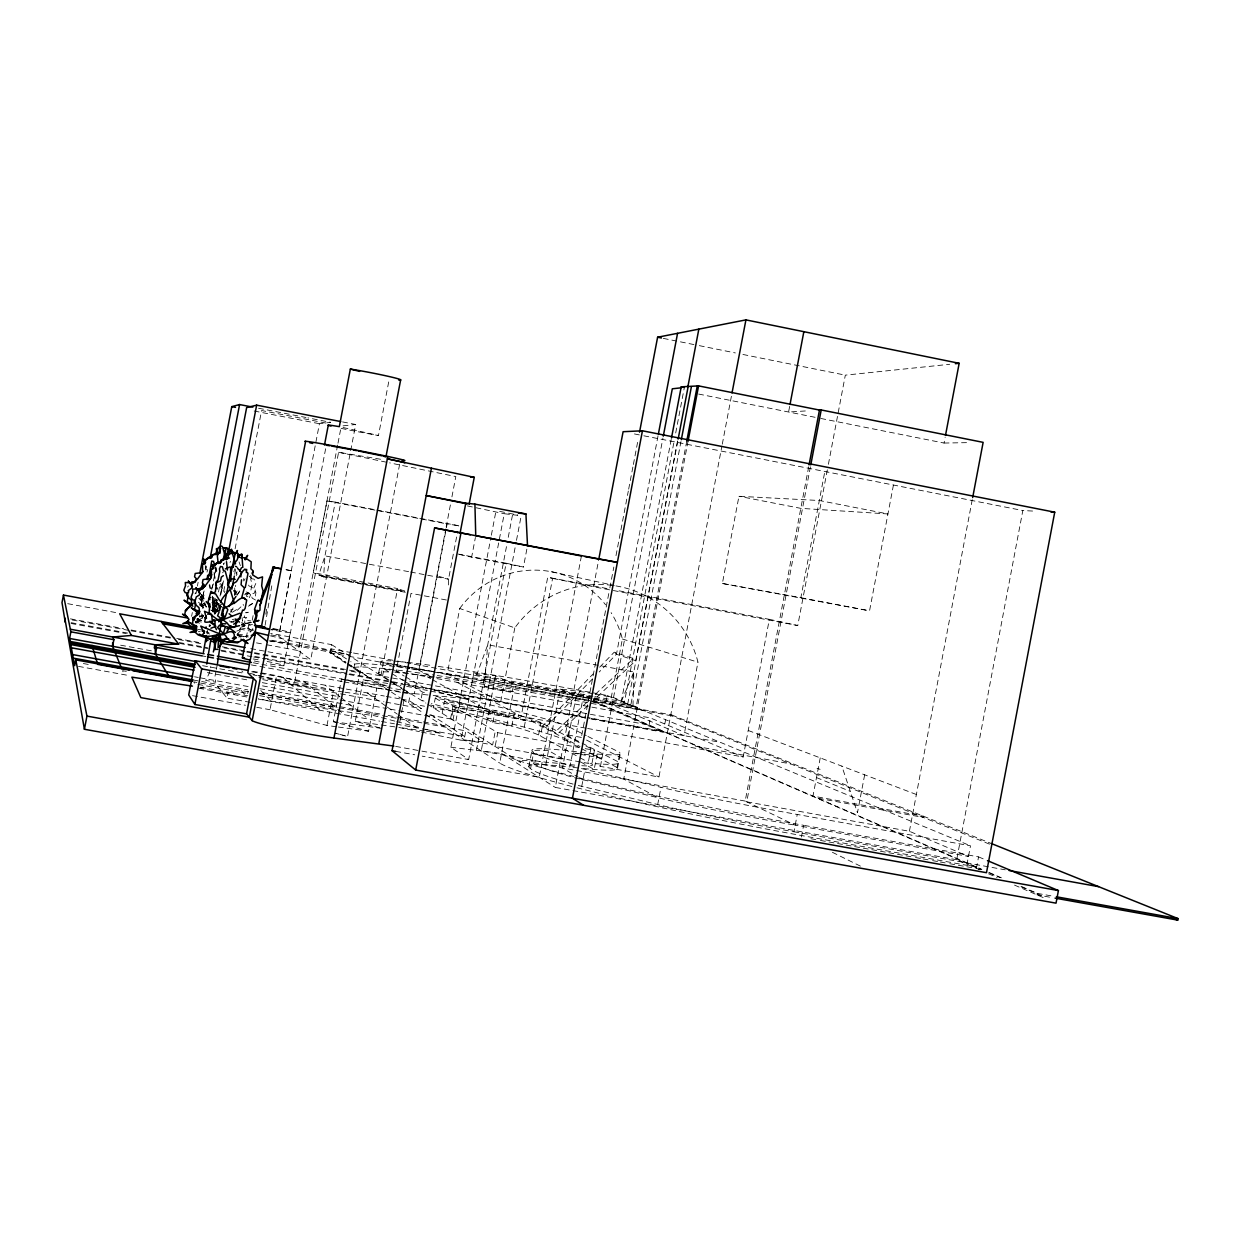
<?xml version="1.0" encoding="UTF-8"?>
<svg xmlns="http://www.w3.org/2000/svg" width="1240" height="1240" viewBox="0 0 1240 1240"><rect width="100%" height="100%" fill="white"/><g stroke="black" fill="none" stroke-linecap="round" stroke-linejoin="round"><path stroke-width="0.75" stroke-dasharray="5 3.75" d="M448.462 584.97L448.539 579.189L457.684 531.278M236.189 567.284L235.848 566.184M243.149 604.423L243.474 605.384M571.826 786.455A252.774 15.965 11.1 0 1 499.72 763.05L513.314 691.765L512.353 691.3L513.686 684.279L495.566 675.738L473.773 673.32L476.749 674.761L487.739 644.769L633.811 671.956L632.974 706.288L621.318 701.468L671.491 438.014M223.99 564.014L224.285 562.851M405.325 592.286L323.625 576.941L324.973 555.861L335.265 502.107L458.738 525.745L458.041 529.433M513.314 691.765L488.296 688.169L484.236 686.107L487.739 644.769L506.804 544.871M235.569 586.629L235.693 585.311M219.604 610.096L220.162 604.639M224.657 592.767L224.828 591.216M207.018 634.028L207.452 630.323M212.474 598.005L212.691 596.161M202.756 608.669L203.19 605.414L201.128 603.586M212.304 608.995L213.544 601.741L217.155 599.788M265.81 614.172L266.755 608.546M265.112 625.27L272.382 582.211M214.861 599.571L212.738 611.615M223.371 564.712L223.619 563.347M590.875 718.937L663.245 732.236L663.4 731.461L587.295 717.48M664.811 723.99L665.632 719.696M581.374 737.428L565.378 734.514L618.125 761.794A189.441 10.85 10.7 0 1 599.261 763.918L595.308 763.607L600.408 766.382L658.952 777L721.913 446.09M722.284 444.183L731.678 394.816M989.52 844.146L671.584 715.821L671.739 714.968L593.712 700.569M657.65 804.76L660.936 787.524M514.802 627.889L500.681 701.98L447.221 674.048L459.73 608.499L514.802 627.889A104.826 103.059 -70.4 0 1 617.706 586.226A104.826 103.059 -70.4 0 1 697.965 662.175L683.984 735.646L609.987 704.087L622.387 639.003A92.799 91.528 -69.2 0 0 611.103 612.638M893.435 485.026L869.55 610.824L722.378 583.482L738.962 496.279L819.33 500.511L887.933 513.949L800.792 508.354L738.962 496.279M789.648 406.41L788.578 412.021L807.891 410.796M587.605 728.485L743.179 756.989L769.343 619.333L615.908 590.209M810.418 466.798L746.744 801.83L909.401 831.28L968.471 856.437L795.212 825.189L745.178 801.071L808.697 466.767M722.378 583.482L800.854 597.696L824.832 471.495M613.304 590.519L797.754 625.534L828.026 466.193M828.398 464.303L845.324 375.147L949.685 364.281M578.274 785.494L671.987 807.938A207.746 13.191 11.1 0 0 793.957 831.777L797.243 814.448L970.486 845.804L967.231 862.978M801.396 837.015L803.629 825.298A252.774 15.237 11.1 0 1 604.175 783.959L577.53 777.403M820.229 757.888L812.975 796.111L923.413 816.199L923.196 817.377L816.494 797.971M864.668 774.798L857.46 812.743L841.836 766.119M820.803 418.454L944.043 443.052L945.128 437.364M909.401 831.28L972.299 499.457M979.461 869.643L956.691 859.738L1022.83 510.539L1034.098 511.128M976.361 868.496L978.562 856.887L803.629 825.298M1021.745 886.615L1037.369 893.389L1037.074 894.908L1053.163 897.791M191.611 616.296L192.324 612.514M195.951 593.635L197.036 587.962M197.392 586.071L198.121 582.288M206.228 567.92L206.584 566.06M201.608 596.548L201.671 600.78M197.796 622.697L198.524 618.9M201.066 605.632L203.965 590.442M214.69 573.717L217.139 567.161M211.792 589.527L216.147 566.788M212.397 602.206L213.451 596.704M212.66 611.769L215.078 599.121M214.365 613.599L217.108 599.261M218.519 591.945L219.914 584.614M220.022 584.707L220.271 583.404M217.108 602.191L215.435 610.917L210.831 610.158M216.737 612.482L218.457 603.508M220.085 596.006L222.611 582.784M218.085 609.011L218.783 605.337M220.891 594.363L224.053 577.886M223.696 591.449L224.75 585.869M235.104 548.762L261.594 410.518L326.089 423.104M234.67 574.29L235.74 568.711M236.608 573.609L236.964 571.749M236.204 594.534L235.956 591.976L234.515 591.914M246.496 595.712L246.946 593.418L248.636 593.774L250.542 592.038L252.046 584.226L250.744 579.437L251.363 576.166M250.294 702.367L227.044 698.151L228.176 692.23L222.58 692.571M247.458 594.906L248.31 592.503L244.481 594.921M246.264 637.67L248.728 624.789M255.332 596.021L255.952 592.751L253.549 588.675L256.122 582.722L254.51 579.545M252.247 620.186L253.115 615.598M198.803 688.246L247.039 697.019L248.14 691.254M271.235 629.316L279.775 630.54L291.245 570.679L283.743 569.098M342.612 421.925L355.694 424.483L310.728 659.634L278.737 636.306L319.424 423.724L330.677 422.313L307.908 417.864M336.443 726.764L326.988 725.462L270.01 709.714L276.536 675.63L251.968 671.135M283.913 665.524L290.238 632.478M325.624 448.756L288.393 643.343L269.638 639.886M337.637 445.082L298.313 650.582L265.98 644.63M337.993 443.176L340.55 429.861M323.625 576.941L313.271 572.694L327.004 500.929L335.265 502.107M343.092 691.951L294.128 684.775L338.597 452.29L383.687 459.776M345.743 663.183L329.995 652.814L331.514 644.614L270.676 633.376M341.186 428.374A31.434 0.837 10.9 0 0 378.464 435.504L388.942 380.665M326.988 725.462L333.653 690.572L276.536 675.63M341.481 679.163L376.821 688.091L368.59 731.182L333.343 721.68L341.481 679.163L387.655 686.077M353.834 668.515L354.671 664.175L350.75 661.649M399.621 464.364L347.603 736.514L335.296 733.15L345.836 736.033M351.153 671.259L360.638 672.995L360.825 672.049M379.735 727.88L355.26 721.339L363.212 679.768L400.954 685.441M378.634 673.072L380.788 661.788A235.894 9.595 10.9 0 1 390.693 660.889M388.972 680.047L381.052 675.103L397.591 588.55L313.271 572.694M382.571 676.048L383.951 668.856L650.411 717.929L743.179 756.989M399.822 721.804L401.249 714.333M401.605 712.457L402.69 706.846M403.046 704.986L404.116 699.375M406.146 691.439L410.285 694.028L408.518 703.297L424.514 706.226M403.093 691.997L414.346 693.671L445.811 528.922M446.168 527.031L450.864 502.401M451.933 496.868L455.808 476.579L389.639 462.861M430.249 676.436L419.182 670.329L446.09 529.495M446.431 527.636L447.144 523.931L458.738 525.745M405.743 676.962L423.336 687.317L420.918 700.027A231.927 11.284 10.9 0 0 424.034 701.096M435.271 698.074L444.091 703.359L494.76 712.628L489.754 709.869L460.087 702.63L435.271 698.074L433.396 707.839L458.226 712.38L487.878 719.727A222.704 12.075 10.6 0 1 510.555 725.695L515.39 727.074A222.704 12.075 10.6 0 1 538.563 734.995L578.413 756.85M526.845 549.165L523.435 567.021L471.634 557.179L475.4 537.478M442.184 713.341L444.509 701.158L518.475 714.875L518.134 716.673L525.481 720.595L523.156 719.975A245.442 12.819 10.7 0 0 484.22 710.458L518.134 716.673M450.585 718.596L452.957 706.164M452.988 720.099L455.359 707.591L542.872 723.618L540.5 736.064M458.01 554.048L506.137 563.208L468.674 759.577L450.88 747.24L490.993 537.106M491.35 535.215L496.046 510.617M460.087 702.63L458.226 712.38A111.91 5.611 10.8 0 1 430.776 704.956M421.399 732.05L461.017 740.187L504.231 513.732L517.746 515.313M424.189 723.292L465.821 730.871L464.132 739.738L492.652 744.914L495.271 731.228M508.245 537.323L512.554 514.708M476.424 750.37L516.135 542.252M516.491 540.346L521.203 515.716M495.566 675.738L481.213 750.929L540.408 761.654L564.634 763.964A106.237 6.309 10.8 0 0 575.81 765.204M489.754 709.869L487.878 719.727L492.854 722.595L511.825 726.051L514.135 713.93L517.716 714.907A222.704 11.207 10.7 0 1 540.919 722.595L582.32 744.186M492.854 722.595L495.179 710.443L505.532 716.115M444.509 701.158L497.767 732.701L495.147 746.464L591.837 764.026L594.456 750.324L584.04 745.07M585.698 728.144L521.188 716.317L547.708 577.267L608.329 588.768M524.226 727.136L552.591 578.382L547.708 577.267M528.829 766.615L531.913 750.402M573.097 784.114A207.746 13.191 11.1 0 1 530.565 768.614L533.681 752.293A188 10.974 11 0 1 547.259 748.929L552.606 749.286A188 10.974 11 0 1 572.865 751.347A189.441 10.292 10.7 0 0 595.138 753.843L601.075 754.339A189.441 10.292 10.7 0 0 619.907 752.51L617.039 767.498A189.457 11.175 10.7 0 1 598.145 769.792L592.178 769.343A189.457 11.175 10.7 0 1 581.839 768.351M538.563 734.995L540.919 722.595L453.747 706.63L451.36 719.076L429.087 715.015M581.421 556L539.245 777.279L422.236 756.152M545.771 764.863L560.201 689.083L564.014 689.486A187.953 7.409 11 0 1 584.149 692.106L593.325 693.811M956.691 859.738L555.318 787.431L598.827 559.085M617.039 767.498L566.82 740.854L569.439 727.167L566.603 725.88A245.442 12.276 10.7 0 0 532.658 715.387L524.442 713.248A245.442 12.276 10.7 0 0 485.491 703.824A231.911 10.401 10.9 0 1 433.907 690.603M560.201 689.083L576.197 696.089L562.495 767.979L578.243 777.201M530.565 768.614A188 11.904 11.1 0 1 544.236 764.77L549.599 765.08A188 11.904 11.1 0 1 569.889 766.986L584.149 692.106M581.731 735.537L591.108 686.325M591.464 684.433L609.491 589.806L593.123 586.691A245.35 1.566 10.8 0 0 558.543 579.576L552.591 578.382M609.863 587.9L613.831 567.021M616.001 555.629L628.308 491.055M628.664 489.149L633.005 466.364M633.376 464.473L637.716 441.673M581.731 786.423L584.97 769.482M397.125 661.06L592.441 697.128L598.625 699.763L598.037 702.925A284.192 12.555 10.9 0 0 590.411 701.514M581.777 765.7A106.237 6.309 10.8 0 0 587.45 765.917L589.853 765.839A106.237 6.309 10.8 0 0 591.837 764.026L588.303 762.275L590.891 748.65M592.224 692.679A235.894 9.595 10.9 0 1 607.12 695.5L605.12 705.994A235.91 10.416 10.9 0 0 590.225 703.173M597.138 754.013L594.177 769.482L580.723 762.011M658.037 435.86L616.451 654.24L599.214 671.987M600.408 766.382L662.935 438.046M594.828 696.586L624.464 702.057L674.25 440.525M675.707 432.946L684.356 387.469M677.552 440.929L635.717 660.703L593.588 700.197M627.688 704.103L677.784 440.96M617.505 768.335L620.372 753.284M576.197 696.089L637.375 707.374L630.865 704.692L680.962 441.579M686.774 441.099L636.167 706.878L593.774 699.05M688.076 441.053L623.736 779.061L658.889 798.204M649.032 725.23L650.411 717.929M215.962 671.274L214.861 676.947L215.76 682.232L205.654 680.388L208.956 673.909L210.8 666.423M216.333 669.383L217.45 663.726M216.783 601.199L214.365 614.234L212.365 607.337M234.112 591.744L235.46 592.286L234.763 595.029M196.958 621.147L198.09 618.341M206.987 572.089L207.685 569.61M219.774 611.103L221.278 606.004M234.717 587.962L234.732 590.705M230.733 612.281L234.499 605.446M218.829 610.545L220.581 605.43M211.621 588.442L213.667 583.374M233.787 571.795L234.98 568.618M204.135 590.953L203.391 593.635L204.941 599.091M621.318 701.468L633.811 671.956M196.323 623.162L196.059 621.411M234.484 594.115L235.507 591.154L233.383 590.317M230.02 562.402L230.594 561.364M245.117 578.77L243.784 581.018L243.304 575.05M244.745 594.843L245.644 593.448M222.626 572.818L223.401 571.625M239.522 591.666L237.181 595.122M236.204 575.546L237.026 574.306M212.319 610.064L217.62 602.221M249.612 576.662L250.403 575.5M236.933 595.029L240.467 589.93M212.536 610.158L217.667 602.733M187.581 587.047L188.418 585.962M194.975 593.851L195.858 592.704M237.29 610.25L243.319 604.609M249.287 597.664L250.651 594.766L249.488 593.743L245.458 594.115M209.7 626.386L210.506 625.875M233.864 591.511L234.267 590.38M592.596 678.822L544.887 727.989L542.686 725.927L593.046 674.018M599.679 667.182L614.25 652.163L633.454 658.564L635.717 660.703L616.451 654.24L614.25 652.163M232.919 622.542L234.422 621.038M250.093 632.214L252.913 629.424L252.216 624.665M234.531 595.308L237.817 589.822L234.035 590.504M215.357 612.932L215.094 613.909M542.686 725.927L554.838 732.329L588.535 700.708M595.541 694.121L633.454 658.564M587.977 705.467L557.086 734.437L554.838 732.329M212.986 611.894L218.225 609.724M248.434 606.205L253.332 603.198M252.681 603.307L249.287 605.275M246.713 593.356L248.171 592.519L246.202 591.976M199.423 620.837L195.625 622.046M195.889 621.472L195.61 623.007M218.721 603.322L217.496 603.896L215.605 611.274L213.822 610.902M198.137 620.015L203.019 617.846M237.258 634.337L240.374 630.85L237.135 630.819M199.547 616.993L201.888 616.28M236.716 631.129L239.506 629.997L244.792 622.062L244.544 615.846M232.376 612.235L236.716 609.538L230.718 609.77M241.738 626.479L244.667 626.029L242.931 626.2M209.188 625.642L210.661 625.394M230.578 622.139L233.756 621.023M251.565 622.403L241.754 625.1M232.252 619.457L234.174 619.225M200.803 616.389L203.329 615.598M214.21 612.482L217.883 611.351M204.073 605.244L201.748 605.942M202.942 615.861L200.012 616.73L200.973 616.327M213.993 612.389L220.612 610.421M205.561 604.577L200.508 606.066M214.319 612.048L220.596 610.282M245.722 612.715L248.263 612.25L245.768 612.886M210.072 624.697L209.188 624.836M245.551 636.151L248.14 635.794M250.62 622.263L241.552 624.356M199.423 604.888L204.724 603.524M212.365 610.716L219.806 608.685L219.17 605.182M213.094 611.258L218.674 609.817M200.121 605.414L202.926 605.136M198.292 631.734L200.229 631.517M216.427 611.413L212.118 610.25L215.279 602.439L214.923 600.796L216.303 600.082M291.245 570.679L285.091 569.702M246.745 636.26L243.35 636.771M238.406 636.988L245.133 636.151M252.061 624.635L250.837 624.789A21.173 0.791 10.7 0 0 252.201 625.843M343.077 425.863L355.694 424.483M212.04 610.483L216.504 609.274L215.59 608.173L216.287 603.586L210.025 602.159M199.594 616.373L203.267 616.048M200.493 688.107L203.84 687.812L247.845 695.811M944.043 443.052L970.099 442.587M218.395 603.803L217.558 603.803L221.805 607.476M241.583 625.022L245.427 623.798L246.512 620.465L250.821 620.93M461.017 740.187L482.98 741.706L465.821 730.871M414.346 693.671L431.272 695.284M433.147 695.47L468.89 698.864L429.257 690.866M450.88 747.24L501.549 753.455A252.774 15.237 11.1 0 0 573.732 776.426M338.334 727.028L368.59 731.182M355.26 721.339L396.862 727.152M424.654 731.027L398.753 727.415L419.507 731.662M426.498 731.29L441.285 733.351L422.762 728.469M333.343 721.68L381.471 728.345M336.521 710.38L266.12 700.414L258.742 698.337M338.427 710.659L374.573 715.775L394.956 721.153M344.983 692.23L375.193 696.663M200.043 687.255L203.84 687.812L201.872 685.146M376.821 688.091L401.218 691.718M211.838 602.593L218.767 603.694M212.04 610.607L216.628 611.366M253.921 579.126L251.704 578.739L249.705 576.228M395.7 746.403L420.019 750.789M421.894 751.13L468.674 759.577M395.808 751.378L414.687 754.788M793.957 831.777L1005.284 869.829M976.64 867.054L801.676 835.559A252.774 15.965 11.1 0 1 602.253 794.065L575.624 787.447M810.913 838.721L818.524 840.085M820.415 840.441L835.636 843.169M837.543 843.51L852.748 846.254M854.654 846.595L869.86 849.338M871.766 849.679L886.988 852.407M888.879 852.748L904.099 855.491M906.006 855.832L913.601 857.197M915.507 857.538L921.212 858.576M923.118 858.917L930.729 860.281M932.62 860.622L938.324 861.645M940.23 861.986L947.841 863.365M949.747 863.707L964.952 866.435M966.859 866.776L974.47 868.155M1037.369 893.389L1054.465 896.443M207.359 672.607L247.38 679.923M262.322 682.651L340.024 696.833L325.159 685.208M262.508 685.86L386.493 708.474M390.228 709.156L434.946 717.325M194.51 676.777L198.292 677.458M200.183 677.815L249.395 686.774M350.812 705.265L258.865 688.51L271.452 701.452M497.767 732.701L579.529 747.596M585.187 748.635L594.456 750.324M193.037 679.939L247.799 689.905M262.896 692.664L380.68 714.116M388.12 715.464L421.522 721.54M423.382 721.882L449.314 726.609M259.501 693.315L337.11 707.436M339.001 707.792L380.649 715.371M382.54 715.712L422.282 722.951M248.542 691.812L193.611 681.814L195.067 683.875L248.667 693.625M259.501 693.796L335.885 707.699M83.328 663.539L88.939 664.562M126.294 671.351L122.558 670.685L124.201 674.684M259.718 695.64L336.815 709.668M578.088 753.874L572.57 752.882A189.441 10.385 10.7 0 0 594.843 755.361L601.958 758.229L579.917 754.214M78.492 666.376L129.89 675.722M258.308 699.066L379.642 721.122M381.502 721.463L394.475 723.819M396.335 724.16L420.422 728.531M422.267 728.872L464.736 736.591L428.932 713.434M192.51 695.656L245.442 705.265M256.773 707.327L270.01 709.714M745.178 801.071L531.743 762.399A207.746 12.787 11.1 0 0 574.322 777.682L673.243 801.365A207.746 12.787 11.1 0 0 795.212 825.189M256.478 642.878L264.074 644.273M484.236 686.107L512.353 691.3M250.759 648.597L310.728 659.634M70.432 618.853L123.582 628.618M131.161 630.013L174.809 638.042M176.716 638.399L201.376 642.925M222.254 646.769L245.024 650.954M246.931 651.294L252.619 652.349M254.526 652.689L347.51 669.786M349.401 670.143L649.062 725.043M72.184 619.985L129.115 630.447M131.022 630.788L170.872 638.12M178.467 639.514L201.237 643.7M224.006 647.885L244.885 651.729M246.776 652.07L252.479 653.124M254.371 653.464L343.573 669.864M71.114 622.666L127.937 633.113M179.087 642.506L207.499 647.714M220.767 650.148L243.49 654.332M254.851 656.425L347.665 673.46M349.572 673.816L402.752 683.581M404.659 683.938L427.49 688.122M429.381 688.479L585.389 717.123M432.186 689.394L423.336 687.317M434.078 689.75L589.496 718.286M591.387 718.642L720.285 742.311M70.99 623.472L126.217 633.609M179.536 643.405L208.103 648.644M221.433 651.093L251.906 656.689M253.812 657.045L265.236 659.138M267.142 659.494L347.123 674.173M349.029 674.529L406.162 685.023M408.068 685.364L427.103 688.866M434.729 690.261L588.985 718.596M253.347 662.796L342.302 679.117M344.209 679.458L400.985 689.874M202.12 655.882L205.902 656.58M251.333 664.904L342.163 681.55M344.053 681.892L400.83 692.292M402.721 692.633L410.285 694.028M695.392 746.201L790.794 763.933M120.636 645.188L151.838 650.892M251.674 671.77L384.307 696.028M386.214 696.384L399.528 698.818M401.435 699.159L409.045 700.554L424.468 710.536M202.616 665.679L244.032 673.243L241.769 670.918M253.394 674.963L257.13 675.645M259.005 675.986L308.528 685.038M258.99 677.458L310.806 686.929M262.772 679.644L338.675 693.517M340.566 693.857L383.951 701.793M385.841 702.135L421.554 708.66M212.877 602.872L217.899 603.803L224.269 608.793M196.54 619.659L202.228 620.713M240.266 627.75L253.565 630.214M595.169 694.136L613.521 697.531L624.464 702.057M196.494 621.101L202.104 622.139M239.475 629.052L250.697 631.129M271.265 634.927L278.737 636.306M476.749 674.761L592.937 696.229M351.618 652.659L330.755 648.799L346.549 658.952M353.509 653L395.235 660.703M509.439 682.279L592.534 697.609M594.379 697.95L630.865 704.692M485.568 679.086L591.899 698.709M237.754 633.996L247.132 635.732M67.704 603.679L117.133 612.808M236.917 634.911L248.326 637.004M269.235 640.863L330.088 652.101L345.882 662.455M409.246 667.043L380.788 661.788L383.222 663.71L394.584 665.803M411.153 667.399L435.829 671.956M437.72 672.297L642.258 710.039M329.995 652.814L347.06 655.96M348.952 656.317L405.852 666.81M407.743 667.167L589.79 700.74M671.584 715.821L594.347 701.577L980.855 869.302M197.935 629.316L203.593 630.354M396.474 666.144L409.727 668.593M411.618 668.933L419.182 670.329M408.611 571.656L324.973 555.861L318.866 574.988L404.844 591.139L397.591 588.55M410.518 572.012L448.539 579.189L437.224 575.903M321.144 575.918L360.701 583.358M362.591 583.699L404.039 591.495M446.416 600.005L411.029 593.356L396.149 671.305L404.147 676.017M800.854 597.696L869.55 610.824M327.004 500.929L447.144 523.931M222.069 604.5L215.496 603.229L213.931 606.995L212.552 607.476L217.078 611.119M258.571 408.239L306.017 417.493M254.154 411.014L319.424 423.724M634.415 433.938L641.948 435.426M643.839 435.798L1022.83 510.539M698.632 394.056L818.912 418.066M272.32 628.82L279.775 630.54M663.292 338.381L697.423 345.278M699.329 345.65L735.351 352.935M742.931 354.469L845.324 375.147M499.643 511.345L506.819 512.802M508.617 513.159L517.607 514.988M208.863 626.107L209.669 626.278M406.611 686.293L427.366 690.479M338.597 452.29L387.748 462.474M467.433 505.92L504.231 513.732M246.481 596.44L247.907 596.75M551.288 571.718L614.281 585.466M769.343 619.333L797.754 625.534M506.137 563.208L523.435 567.021M343.046 427.506L378.464 435.504M459.591 554.466L471.634 557.179M270.428 635.857L350.207 655.216M201.159 594.797L202.027 595.014L201.95 599.245L200.833 605.182L203.438 606.81M363.212 679.768L389.5 686.356M249.674 673.243L294.128 684.775M581.498 768.568L675.273 790.671A207.746 12.152 11.1 0 0 797.243 814.448M978.251 868.915L981.166 869.69M396.815 721.634L420.903 727.973M817.036 768.49L820.105 769.312M622.387 639.003L697.965 662.175M243.288 617.272L246.76 617.536L242.281 621.163M202.694 617.814L199.562 615.273M748.216 730.468L916.376 794.499M671.739 714.968L991.318 843.51M816.494 777.589L850.299 791.384M607.12 695.5L970.486 845.804M978.562 856.887L985.66 859.878M593.402 700.91L981.848 869.318M988.776 872.324L1004.4 879.098M989.598 873.084L1000.045 877.626M1020.938 886.693L1041.832 895.76M591.697 701.096L663.245 732.236M988.513 873.782L997.177 877.548M1014.521 885.096L1045.692 898.659M566.82 740.854L564.014 739.521A245.458 13.33 10.6 0 0 530.115 728.702L521.9 726.5A245.458 13.33 10.6 0 0 482.996 716.906A231.927 11.284 10.9 0 1 431.458 703.421M197.02 618.419L201.329 620.496M209.513 634.043L206.553 632.462M832.396 852.298L861.66 866.745M569.439 727.167L586.257 735.615M587.931 736.452L619.907 752.51M196.834 621.875L199.454 623.271M586.551 740.079L658.952 777M206.429 631.486L207.514 632.059M531.325 720.827L580.041 746.558M456.971 682.294L521.188 716.317M199.81 604.826L205.328 609.197M580.057 757.764L588.303 762.275M427.32 676.839L430.683 678.714M432.373 679.644L484.577 708.675A231.911 10.726 10.9 0 1 432.993 695.361M208.956 632.88L207.933 632.292M197.439 622.991L195.362 621.783M579.808 778.131L582.971 779.976M230.795 610.731L231.229 612.095M249.085 628.897L250.371 629.997L241.909 623.86M383.951 668.856L390.553 672.824M392.212 673.816L403.341 680.528M404.938 681.489L422.437 692.029A231.911 10.726 10.9 0 0 425.568 693.067M390.569 681.054L401.745 688.045M403.341 689.037L424.995 702.584A111.91 5.611 10.8 0 0 425.909 703.08M427.785 704.336L520.505 762.337A89.265 5.564 10.9 0 1 520.382 760.693L521.451 760.492A89.265 5.564 10.9 0 1 540.408 761.654M331.514 644.614L391.747 682.403M393.375 683.426L404.782 690.572M501.549 753.455L555.318 787.431M229.431 620.93L230.33 621.504M330.119 651.93L345.913 662.284M347.495 663.307L400.567 698.089M402.163 699.128L423.847 713.341M425.382 714.333L499.72 763.05M350.067 665.198L368.512 677.288M347.308 664.221L360.638 672.995M198.493 602.253L204.91 607.848M203.391 616.668L201.562 615.35M367.179 692.896L385.764 706.01M387.252 707.064L397.327 714.163M398.753 715.17L416.733 727.865M212.954 610.917L215.388 612.731L212.381 608.623M240.886 637.112L237.228 634.012M341.356 697.872L368.512 719.091M201.128 613.8L203.654 615.8M235.554 566.029L236.747 566.99M214.52 598.13L215.45 598.889M304.079 681.349L344.333 714.705M241.645 622.294L249.162 628.804M282.968 677.49L320.091 710.288M237.103 634.833L238.034 635.686M255.502 600.021L252.247 598.176L251.503 596.161L252.65 593.774L254.681 592.875L255.363 589.372L248.837 585.792L248.388 584.211M215.977 599.804L217.016 600.919M241.242 690.479L247.039 697.019M198.787 598.207L205.716 605.709M231.136 690.432L234.825 694.788M203.406 601.059L200.306 597.091M231.338 621.767L232.081 622.666M201.593 594.921L203.871 597.773M206.692 607.042L200.121 598.874L200.306 596.921M201.329 594.332L203.128 596.564L206.103 607.182M217.45 686.154L227.044 698.151M212.846 610.08L215.062 612.87M201.237 594.921L205.019 599.943M200.446 596.363L203.081 599.757M221.185 583.932L223.417 590.86M195.889 621.674L196.633 622.852M236.003 566.091L237.786 567.548M239.056 561.937L240.358 565.673M216.644 599.323L217.047 600.501M215.45 566.742L216.861 571.113M212.195 602.935L215.559 613.846M195.207 621.55L195.517 622.682M215.543 568.029L216.504 571.485M205.204 565.486L206.228 569.749M213.962 572.632L215.481 579.204M212.304 598.997L215.59 612.777M209.669 584.273L210.722 588.752M205.251 566.943L205.933 570.059M209.219 585.311L209.839 588.271M215.016 578.847L214.055 574.384M212.644 596.982L215.869 612.018M220.534 585.838L222.58 593.728M242.079 617.784L242.529 620.806M236.654 572.601L236.84 574.043M578.026 767.932A189.457 11.175 10.7 0 1 569.889 766.986M354.02 667.585A284.192 12.555 10.9 0 1 433.861 675.04M437.302 675.537A284.192 12.555 10.9 0 1 588.519 701.158M354.671 664.175A284.192 12.261 10.9 0 1 409.65 668.314M413.525 668.825A284.192 12.261 10.9 0 1 434.481 671.801M437.921 672.312A284.192 12.261 10.9 0 1 598.625 699.763M270.32 640.987A51.119 2.093 10.7 0 1 346.069 654.271M267.127 661.462A21.173 0.992 10.6 0 1 283.976 665.632A21.173 0.992 10.6 0 1 266.429 663.338M259.16 661.974A21.173 0.992 10.6 0 1 253.983 660.92M253.146 658.952A21.173 0.992 10.6 0 1 261.749 660.439M273.42 628.603A21.173 0.791 10.7 0 1 290.269 632.586A21.173 0.791 10.7 0 1 270.987 629.718M381.052 675.103A235.91 10.416 10.9 0 1 393.127 672.189M394.832 672.312A235.91 10.416 10.9 0 1 434.248 676.885M436.186 677.164A235.91 10.416 10.9 0 1 588.365 702.817M393.623 661.075A235.894 9.595 10.9 0 1 405.743 662.207M407.418 662.393A235.894 9.595 10.9 0 1 432.528 665.601M438.232 666.407A235.894 9.595 10.9 0 1 590.364 692.323M574.275 766.661A207.746 12.152 11.1 0 1 533.681 752.293M459.73 608.499A92.799 91.528 -69.2 0 1 605.616 604.826M548.483 750.572L546.964 750.479A188 11.052 11 0 0 533.37 753.889L564.122 759.469L548.483 750.572"/><path stroke-width="1.5" d="M227.587 558.217L229.663 552.033C229.772 547.507 232.763 552.374 232.794 554.621L235.522 563.921M121.768 668.732L112.608 646.319L112.654 642.583M205.917 615.738L204.848 620.914C203.174 623.565 211.621 621.596 214.024 620.713L224.983 617.753L224.579 616.202M220.782 548.7L219.356 546.902L217.93 548.235L215.295 554.636M218.038 647.636L218.659 637.375M233.647 564.851L233.306 567.13M216.458 635.624L214.83 649.311L217.93 649.357M225.432 552.544L225.649 549.475M231.043 579.638L230.733 581.421M210.785 640.057L206.739 664.02M217.45 663.726L220.953 639.701M203.406 652.271L206.15 636.818M219.248 638.879L212.738 635.764M221.371 615.335L222.735 609.104L235.724 602.206C239.615 598.548 243.784 596.037 245.582 599.447M224.611 557.706L224.812 556.481M273.079 571.051L273.714 567.3L274.908 567.238M235.151 554.249L235.399 552.792L224.905 601.292L218.131 640.847L237.522 642.832L242.56 639.793L245.412 641.018L249.829 639.236L255.424 630.865L256.029 627.719L254.278 620.884L256.06 616.389L254.541 609.305L257.672 600.64L259.47 601.013L261.485 599.183L263.066 590.938L261.687 585.885L262.539 576.879L258.075 578.351L252.557 574.849L253.301 571.005L250.899 568.788L251.224 561.798L245.21 557.829L240.591 557.675M732.034 392.94L745.922 319.889L959.171 363.304L945.485 435.457M790.004 404.535L803.846 331.685M809.054 464.892L819.47 410.068L821.205 409.96L983.134 442.354L972.672 497.565M810.774 464.892L821.205 409.96M598.827 559.085L623.1 431.706L642.444 430.792L1054.729 512.197L986.482 872.697L415.695 770.056L392.042 750.696L434.589 527.93L617.38 562.371L584.908 556.605M987.443 860.622L1058.418 890.568L1056.03 903.154L84.413 729.275L64.744 617.799M1055.054 898.132L1177.721 920.111L1178 918.592L991.318 843.51M187.023 617.908L63.457 595.061L62 602.625L65.286 622.418M192.401 681.101L75.795 659.882L74.679 665.694L69.595 638.461L70.866 631.827L63.457 595.061M84.413 729.275L86.94 716.1L75.795 659.882M112.608 646.288L113.863 639.701L112.716 637.019L131.409 635.454L178.653 644.118L161.169 621.442M154.287 647.993L154.907 644.754L178.653 644.118M155.45 654.131L156.705 647.559L154.907 644.754L155.45 654.131L169.709 677.458M195.052 581.296L194.85 582.335L191.332 582.831L185.303 582.505L185.504 585.698L183.815 590.271L185.194 592.643L187.178 593.03L186.744 595.308L187.969 597.417L187.132 601.788L192.092 604.019M199.935 572.849L231.772 406.643L239.583 404.55L252.867 407.139M193.874 620.093L194.432 617.195L198.865 613.955M201.144 587.977L202.322 585.683L203.701 586.148M210.149 558.202L239.583 404.55M207.142 579.746L207.778 576.399L211.776 574.771M211.467 570.958L211.451 576.368M211.188 574.771L210.459 578.615L203.05 579.561L202.383 583.079L203.949 584.66L204.151 587.295M248.186 670.452L195.285 660.765L188.728 694.974L194.882 704.475L246.543 713.837L252.169 720.642A51.135 3.333 10.6 0 0 283.79 729.213A51.135 3.333 10.6 0 0 333.963 738.017L393.824 746.062M219.774 547.832L246.636 407.604L256.649 405.154L340.752 421.569M219.914 550.111L220.193 553.009L212.304 554.838L211.126 557.829L208.723 557.411L205.127 559.968L205.53 562.65L202.508 564.433L202.57 572.152L197.625 578.879L191.425 584.335L191.952 587.853L188.217 590.721L188.759 591.868L187.535 593.882L188.542 597.664L191.317 600.082L191.906 604.268L185.613 610.064L184.806 614.234L189.023 619.365L187.162 621.705L187.705 623.394L190.542 625.937L195.703 627.827M219.899 551.288L220.131 550.048M194.882 704.475L201.702 668.887L195.285 660.765M223.014 560.232L225.881 548.096M256.649 405.154L228.408 552.544L231.493 549.212L231.818 551.382M221.123 621.798L221.836 618.14M228.238 584.675L231.09 569.796M231.818 589.171L234.313 576.15M242.389 657.898L245.567 641.343M255.13 614.001L255.595 611.599L257.688 611.986L259.951 610.189L260.075 605.058L261.531 602.005L260.292 600.919M268.584 635.407L255.579 632.245L247.814 672.762L256.215 681.21L249.317 717.185L140.833 697.609L131.843 677.149L192.464 686.123M268.817 628.866L261.346 627.13L272.815 567.222L281.341 568.649M246.543 713.837L253.332 678.327L201.702 668.887M252.169 720.642L305.629 441.332M324.477 445.067L328.29 425.118M398.707 379.998A31.419 1.395 10.9 0 0 388.074 376.294A31.419 1.395 10.9 0 0 350.346 369.071L339.326 426.653A31.434 0.837 10.9 0 0 331.018 426.079M400.629 380.013L385.919 456.971L383.439 456.165M333.963 738.017L387.795 456.444M378.867 743.349L431.427 468.209M460.087 533.122L465.791 503.192L474.92 504.122L525.931 513.949L527.511 545.585L475.742 535.696L474.92 504.122M415.695 770.056L461.048 532.487M469.107 504.293L474.254 477.322L387.345 458.815A51.103 1.008 10.9 0 1 404.798 462.877M639.53 432.186L657.603 337.233L745.922 319.889M642.444 430.792L572.446 798.25L583.591 805.287M658.394 433.954L677.567 333.312M663.292 436.154L672.312 388.802L680.915 387.841M671.491 438.014L681.225 386.834L698.585 385.888L819.47 410.068M688.014 385.981L698.833 329.142M678.156 439.068L688.246 386.058M681.318 439.689L691.409 386.678M686.774 441.099L697.252 386.043M688.076 441.053L698.585 385.888M219.651 638.011L220.022 636.353M213.342 651.976L216.287 638.894M219.403 638.988L220.255 635.221M225.386 616.342L227.835 609.553L219.418 600.16L215.651 593.945L210.645 592.503L208.134 601.509L208.738 603.818L209.886 603.957L209.064 613.072L211.792 614.777L212.179 620.062L213.9 619.706L215.047 621.147L214.985 626.37L216.458 629.672M232.438 553.644C232.934 549.072 230.004 548.297 227.974 553.396M246.683 556.683L247.659 555.318L245.474 559.736M223.479 632.741L225.401 627.021L220.828 624.588M229.803 553.97C230.113 549.553 226.641 552.854 226.331 555.303L224.223 559.674M260.137 601.431L273.714 567.3M256.339 613.878L257.765 610.282M259.92 604.903L272.056 574.414M240.126 616.947C239.01 616.125 243.304 613.01 239.506 613.351L221.867 620.124M217.527 555.442L219.418 551.04C219.248 544.577 222.72 544.391 223.386 549.816L225.975 558.636M240.731 554.993C242.87 552.11 236.871 557.829 237.181 559.845L230.501 568.494L230.981 578.646L235.197 579.406M238.049 557.504L239.831 555.009M241.521 567.672L239.769 571.097M235.135 553.97L237.491 550.498L236.499 552.42M231.059 625.797L226.889 631.563M219.154 611.863L217.589 615.784L227.044 622.929C229.571 627.021 234.996 629.657 236.003 624.712C234.794 623.115 237.925 622.991 237.553 621.07L237.135 620.31M225.2 556.435L223.851 558.109M203.438 564.122L204.088 562.976M205.468 560.558L209.389 557.194L211.668 557.659L212.831 554.683L218.504 553.815M211.715 569.671L212.397 568.462M213.853 565.921L217.992 562.386L220.41 562.867L221.619 559.736L227.618 558.822M205.375 628.122L206.119 626.898M195.61 632.028L190.03 632.431L195.905 629.858M244.776 559.566L246.481 556.745M252.681 572.229L251.983 573.283M218.705 621.767L220.751 618.729M228.981 606.608L236.003 596.394M225.788 638.399L218.938 647.342M193.053 603.601L187.054 609.181M241.645 556.249L241.831 554.063L242.808 567.471M203.174 571.33L202.213 572.57L195.207 573.469L194.556 576.802L196.044 578.305L196.23 580.8M229.431 557.985L221.108 559.922L219.868 563.084L217.326 562.635L213.544 565.347L213.962 568.168L210.8 570.059L210.847 578.181L205.654 585.28L199.097 591.062L199.671 594.766L196.339 596.889L195.021 601.136L196.059 605.12L198.989 607.662L199.624 612.08L192.975 618.202L192.665 624.293L196.571 627.998L194.618 630.478L195.176 632.261L198.183 634.942L209.049 638.894L216.644 640.135M224.115 558.914L227.54 554.776M219.542 625.068L217.604 627.657L225.742 635.872C230.144 644.304 234.097 640.243 235.879 637.438L235.569 636.725M209.002 603.833L208.831 606.964M239.149 618.032L238.638 619.489L235.352 620.465M231.074 553.582L232.826 552.312L237.584 553.273L238.111 554.9M230.919 553.629L232.717 552.343L237.677 553.241L237.786 556.543L238.871 557.318M225.277 568.974L229.881 566.943L231.446 567.936M216.24 563.409L221.743 561.673M197.827 610.545L196.137 613.707L199.113 613.63M258.416 600.036L258.168 600.098M232.453 553.056L233.383 552.513M196.633 626.727L194.168 625.409M210.769 597.401L209.358 598.099L209.917 599.649M191.456 582.025L195.269 581.653M199.067 588.55L203.097 588.163M261.346 627.13L265.406 627.58M253.735 621.814L255.579 621.054L257.005 615.273L255.828 610.08M188.433 621.178L182.853 623.611L188.124 623.193M251.286 635.423L255.238 634.989L252.138 635.485M210.893 628.246L215.931 626.278M223.355 575.686L221.325 577.096L220.581 580.956L216.38 582.692L215.373 591.945L213.249 592.875L211.001 591.356L211.063 593.511M256.711 620.914L259.005 620.45L257.145 620.961M193.889 618.512L192.634 618.915L194.246 618.45M207.715 614.25L210.692 613.366M253.456 621.938L256.37 621.132M202.228 631.175L203.515 630.819M239.537 625.658L226.812 628.603M254.014 621.472L256.324 620.93M224.812 639.437L228.144 638.786M233.26 638.135C235.678 635.996 234.19 628.634 226.393 633.036L212.056 635.888C209.374 636.476 200.632 636.864 203.065 634.12L204.6 631.687L203.81 630.447M236.36 637.825L232.345 638.383M221.387 639.685L228.687 638.817M955.389 363.692L959.171 363.304M233.678 624.216L235.91 622.775L236.794 619.411L239.987 618.822L242.59 610.049L243.722 610.328L245.133 608.406L246.713 600.144L241.909 596.889L244.388 587.931L241.087 584.784L241.552 579.824M222.1 623.798L225.788 623.813M226.827 641.793L238.204 641.979M218.24 638.925L220.983 639.019L219.588 633.857L200.756 626.107L204.181 633.159M470.564 477.183L474.254 477.322M1050.977 512.011L1054.729 512.197M202.694 588.907L192.619 589.093L192.835 592.472L191.053 597.293L192.51 599.788L194.602 600.191L194.138 602.609L195.424 604.826L194.541 609.429L199.779 611.785M518.46 513.112L525.931 513.949M326.228 445.238L329.979 445.796M220.193 640.708L225.169 641.529M220.828 618.745L222.704 619.054M331.824 446.106L350.145 449.392M392.042 750.696L395.808 751.378M1009.096 870.527L1098.516 886.631M86.94 716.1L1058.418 890.568M1056.371 896.784L1178 918.592M71.331 647.776L194.029 670.173M72.602 654.565L192.619 676.436M73.269 658.13L193.037 679.939M129.146 670.081L97.712 664.361L92.039 645.466M132.835 670.747L191.766 681.473M211.404 641.359L215.14 642.057M220.767 643.08L245.133 647.575M70.339 629.238L204.12 653.775M207.917 654.472L213.59 655.511M217.372 656.208L251.457 662.455M70.866 631.827L113.863 639.701M156.705 647.559L202.12 655.882M207.809 656.921L213.481 657.96M217.263 658.657L249.442 664.547M69.595 638.461L195.192 661.432M219.806 665.942L229.276 667.663M233.058 668.36L236.84 669.058M70.153 641.452L195.083 664.299M70.448 643.002L194.525 665.679M70.742 644.568L195.099 667.29M196.68 627.998L119.691 613.8L131.409 635.454M162.145 622.712L196.059 628.975M162.983 623.798L197.114 630.091M353.385 450.012L356.639 450.632M434.589 527.93L470.347 534.765M526.829 545.554L581.421 556M465.791 503.192L426.204 495.566L467.232 503.921M231.772 406.643L235.507 407.371M280.317 568.804L272.815 567.222M358.267 450.942L382.029 455.839M255.704 625.347L264.802 627.146L254.479 625.503M681.225 386.834L684.356 387.469M220.797 625.596L229.601 627.347M237.398 555.195L239.847 555.691M215.698 564.712L214.504 564.929L213.544 561.41L211.73 561.054L209.389 573.965L207.514 575.779L207.638 578.925M657.603 337.233L661.4 337.993M206.894 640.104L207.979 640.321M216.721 640.057L209.483 638.491L199.19 634.089M350.346 369.071L359.615 371.38M223.495 634.694L216.659 635.314L217.093 638.678M1172.342 917.941L1177.721 920.111M193.192 625.89L196.431 627.285M212.118 637.314L215.512 638.848M247.721 643.25L243.288 639.282M183.722 614.823L182.482 614.172L184.853 615.474M195.052 625.394L196.773 626.355M194.262 625.317L189.612 622.573L192.138 623.86M195.006 625.766L196.369 626.557M240.932 639.189L247.799 643.498M205.36 586.38L202.662 584.598L202.725 586.644M187.55 617.272L183.675 614.932M192.619 608.84L191.239 607.74L199.036 613.01M228.858 627.657L235.368 632.431M234.453 603.462L230.501 590.612M185.163 600.966L184 600.191L192.867 606.221M209.87 621.209L214.412 624.278M237.91 556.496L239.026 557.256M228.253 551.614L229.307 552.343M191.239 605.507L185.613 601.493M198.881 613.366L192.603 608.871M204.771 617.675L206.057 618.574M210.475 622.449L215.031 625.689M235.213 618.962L239.475 622.093M229.152 552.389L228.129 551.661L228.036 548.529L223.324 547.677L227.943 548.545L228.424 550.095M195.114 618.109L192.959 617.536L194.044 619.706M255.579 632.245L267.329 641.514A51.119 2.093 10.7 0 1 267.127 640.909M229.137 613.722L231.632 615.893M245.256 587.512L248.016 573.345L247.101 572.415C244.853 573.826 248.202 567.501 245.83 569.982L244.962 569.052L242.776 571.221L236.468 581.622L233.523 583.404C231.09 590.643 223.029 595.061 220.736 601.958M188.403 581.142L190.309 583.575M188.387 581.188L192.433 586.644M197.362 589.527L195.858 587.714L200.151 593.48M210.273 606.903L206.212 601.524M223.386 616.776L223.851 617.474L222.859 613.769M232.779 565.719L233.306 567.3M237.569 568.354L241.133 571.935L240.824 576.894M206.476 618.279L204.492 611.274L208.522 612.994L221.511 622.48L221.665 626.495M230.253 588.365L227.587 584.304L228.005 581.56L225.262 571.221L223.448 570.586L222.44 566.866L220.534 566.479L219.434 568.835L219.821 571.299L218.038 580.103L216.07 582.01L216.179 585.327M195.874 629.501L196.385 631.3M188.418 620.853L188.899 622.558M212.009 564.464L212.691 567.13M204.337 561.689L203.717 559.163L204.863 564.076M212.939 568.261L211.963 564.495M216.458 585.59L216.101 583.73M207.762 578.445L207.56 577.421M212.769 568.509L212.567 567.192M204.399 562.991L204.213 561.751M216.969 587.915L217.171 588.907M216.659 550.095L216.504 548.545L217.341 554.668M225.835 555.536L226.393 559.736M227.463 570.013L226.486 561.689M226.207 559.55L225.525 553.273L225.68 555.039M217.155 554.497L216.644 550.219M217.326 555.721L218.209 563.549M214.086 638.802L214.83 649.683M206.103 635.872L206.491 641.669M305.288 441.533A51.103 1.054 10.9 0 1 361.631 451.174A51.103 1.054 10.9 0 1 402.132 460.381M312.697 443.424A51.103 1.054 10.9 0 1 309.582 442.696M249.442 659.913A21.173 0.992 10.6 0 1 244.513 657.789M269.173 629.378A21.173 0.791 10.7 0 1 255.797 626.665M257.904 625.812A21.173 0.791 10.7 0 1 262.74 626.619M186.605 610.39L185.318 610.778L186.512 610.406M203.856 559.953L203.67 559.178L203.856 559.953"/></g></svg>
